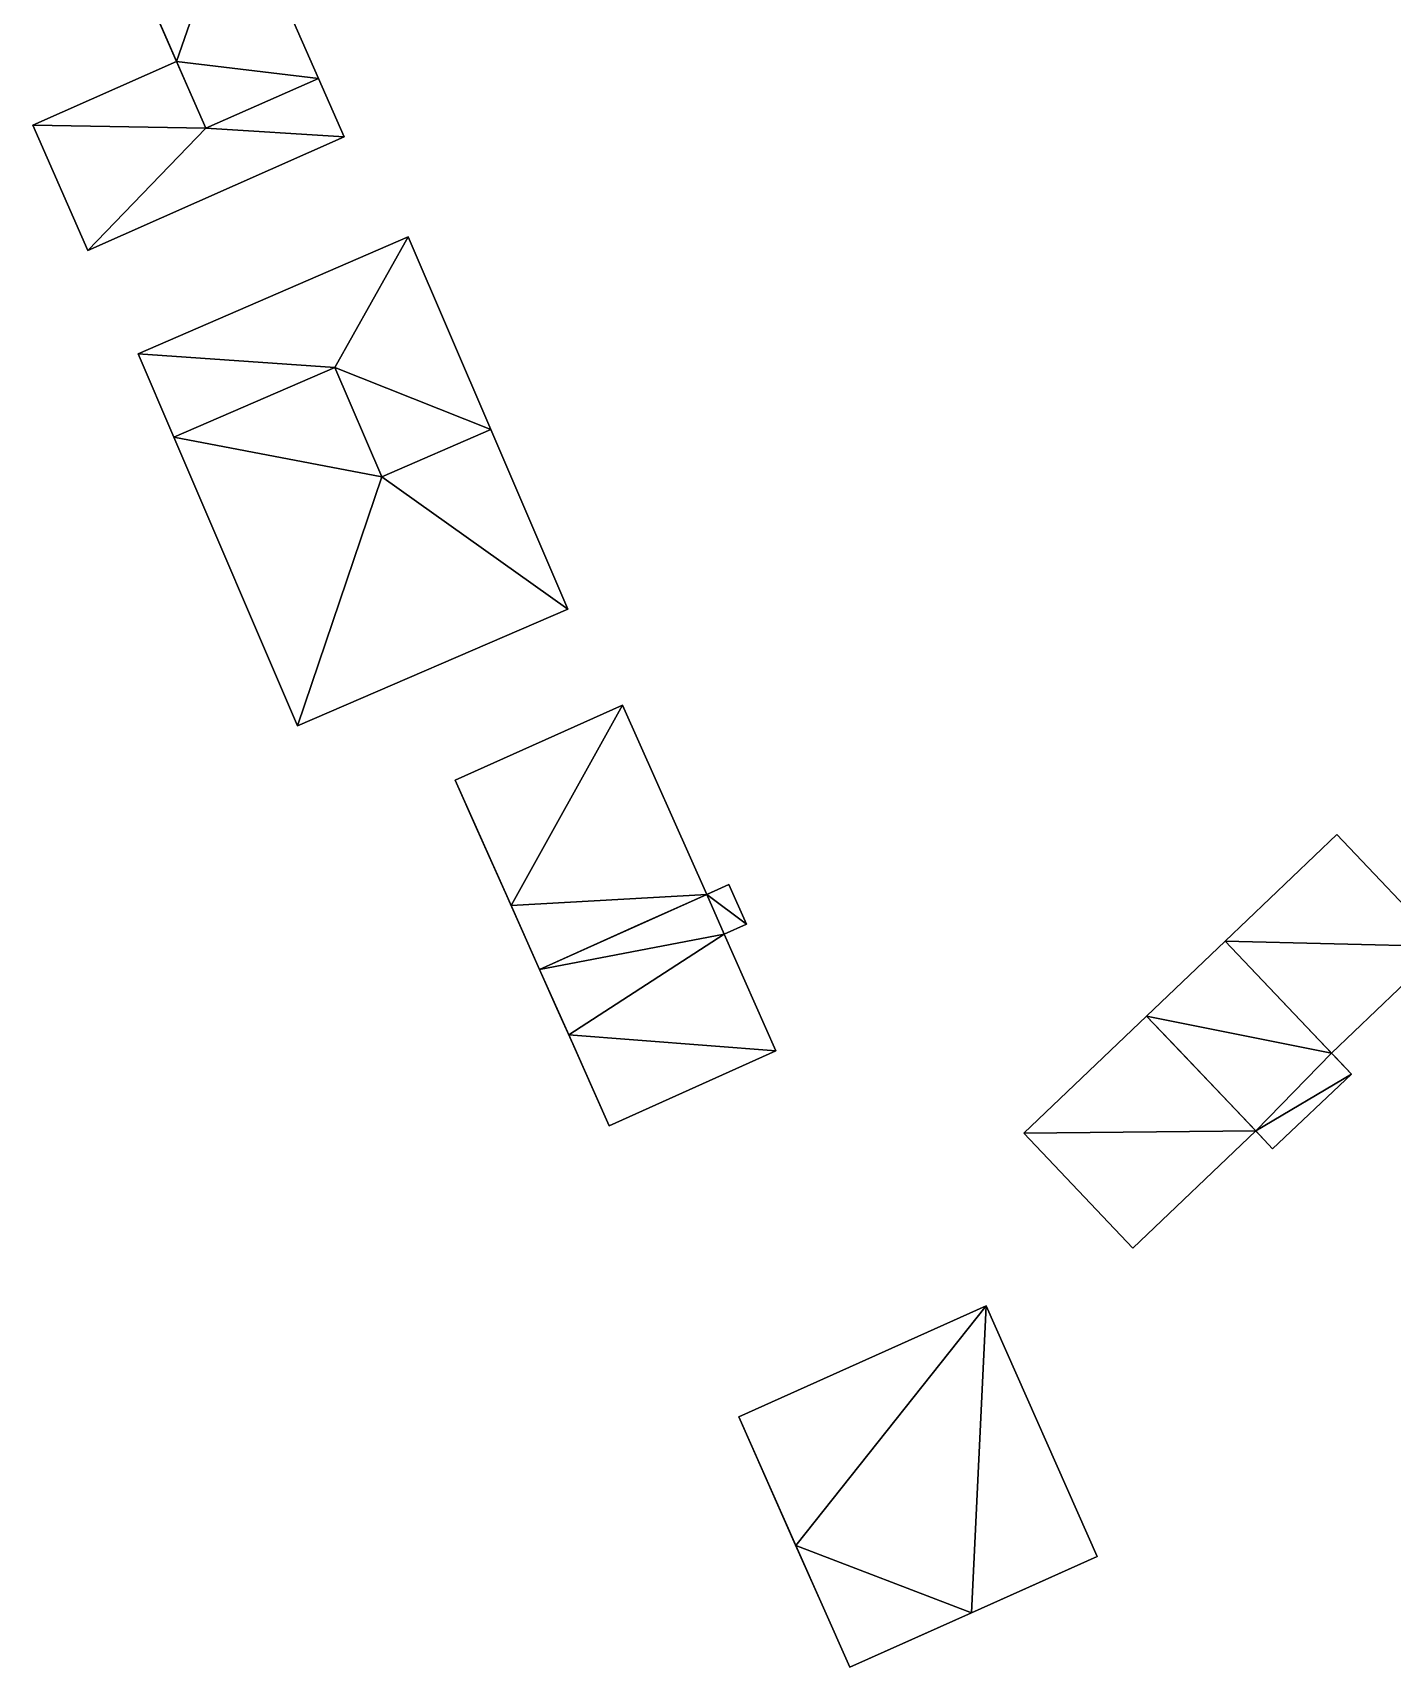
# Model space of a CAD drawing. Extents: x -170 to 170, y -225 to 164.
# Drawn here: x -85.3 to 19.9, y -224.7 to -98.2 of the extents above; entities that cross this region are included whole.
import ezdxf

# ---------------------------------------------------------------- set-up
doc = ezdxf.new("R2010")
doc.units = 0
doc.layers.add('OBSTRUCTIONS', color=7, linetype='CONTINUOUS')

msp = doc.modelspace()

# ---------------------------------------------------------------- meshes
at = {"layer": 'OBSTRUCTIONS'}
mesh = msp.add_polyface(dxfattribs=at)
corners = [(-71.91, -105.62, 25.75), (-78.29, -91.07, 25.75), (-73.51, -101.98, 18.95), (-75.1, -98.35, 18.95), (-76.7, -94.71, 18.95), (-73.51, -101.98, 12.15), (-75.1, -98.35, 12.15), (-76.7, -94.71, 12.15), (-73.51, -101.98, 5.35), (-75.1, -98.35, 5.35), (-76.7, -94.71, 5.35), (-71.91, -105.62, -1.45), (-78.29, -91.07, -1.45), (-74.18, -100.44, 25.75), (-74.18, -100.44, -1.45), (-78.29, -91.07, -1.45), (-69.59, -87.22, -1.45), (-71.91, -105.62, -1.45), (-74.18, -100.44, -1.45), (-63.2, -101.76, -1.45), (-78.29, -91.07, 25.75), (-74.18, -100.44, 25.75), (-71.91, -105.62, 25.75), (-69.59, -87.22, 25.75), (-63.2, -101.76, 25.75), (-78.29, -91.07, 25.75), (-69.59, -87.22, 25.75), (-78.29, -91.07, -1.45), (-69.59, -87.22, -1.45), (-69.59, -87.22, 25.75), (-63.2, -101.76, 25.75), (-69.59, -87.22, -1.45), (-63.2, -101.76, -1.45), (-63.2, -101.76, 25.75), (-71.91, -105.62, 25.75), (-63.2, -101.76, -1.45), (-71.91, -105.62, -1.45)]
mesh.append_faces([[corners[k] for k in face] for face in [(6, 5, 2, 3), (7, 6, 3, 4), (9, 8, 5, 6), (10, 9, 6, 7), (2, 5, 0, 0), (11, 0, 5, 5), (13, 2, 0, 0), (1, 4, 3, 13), (3, 2, 13, 13), (7, 4, 1, 1), (14, 11, 8, 8), (5, 8, 11, 11), (9, 14, 8, 8), (7, 12, 10, 10), (14, 9, 10, 10), (10, 12, 14, 14), (1, 12, 7, 7), (18, 15, 16, 16), (17, 18, 19, 19), (16, 19, 18, 18), (21, 22, 24, 24), (20, 21, 23, 23), (24, 23, 21, 21), (26, 28, 27, 25), (30, 32, 31, 29), (34, 36, 35, 33)]])
mesh = msp.add_polyface(dxfattribs=at)
corners = [(-61.22, -106.27, 17.92), (-81.06, -115.07, 17.92), (-61.22, -106.27, -1.45), (-81.06, -115.07, -1.45), (-81.06, -115.07, -1.45), (-85.31, -105.38, -1.45), (-61.22, -106.27, -1.45), (-63.2, -101.76, -1.45), (-71.91, -105.62, -1.45), (-74.18, -100.44, -1.45), (-81.06, -115.07, 17.92), (-61.22, -106.27, 17.92), (-85.31, -105.38, 17.92), (-74.18, -100.44, 17.92), (-71.91, -105.62, 17.92), (-63.2, -101.76, 17.92), (-81.06, -115.07, 17.92), (-85.31, -105.38, 17.92), (-81.06, -115.07, -1.45), (-85.31, -105.38, -1.45), (-85.31, -105.38, 17.92), (-74.18, -100.44, 17.92), (-85.31, -105.38, -1.45), (-74.18, -100.44, -1.45), (-74.18, -100.44, 17.92), (-71.91, -105.62, 17.92), (-74.18, -100.44, -1.45), (-71.91, -105.62, -1.45), (-71.91, -105.62, 17.92), (-63.2, -101.76, 17.92), (-71.91, -105.62, -1.45), (-63.2, -101.76, -1.45), (-63.2, -101.76, 17.92), (-61.22, -106.27, 17.92), (-63.2, -101.76, -1.45), (-61.22, -106.27, -1.45)]
mesh.append_faces([[corners[k] for k in face] for face in [(1, 0, 2, 3), (6, 7, 8, 8), (5, 4, 8, 8), (6, 8, 4, 4), (9, 5, 8, 8), (12, 14, 10, 10), (11, 10, 14, 14), (13, 14, 12, 12), (11, 14, 15, 15), (17, 16, 18, 19), (21, 20, 22, 23), (25, 24, 26, 27), (29, 28, 30, 31), (33, 32, 34, 35)]])
mesh = msp.add_polyface(dxfattribs=at)
corners = [(-49.87, -128.94, 23.31), (-56.26, -114.03, 23.31), (-49.87, -128.94, -1.45), (-56.26, -114.03, -1.45), (-56.26, -114.03, -1.45), (-77.16, -123.07, -1.45), (-49.87, -128.94, -1.45), (-58.31, -132.59, -1.45), (-61.93, -124.14, -1.45), (-74.4, -129.53, -1.45), (-56.26, -114.03, 23.31), (-49.87, -128.94, 23.31), (-77.16, -123.07, 23.31), (-74.4, -129.53, 23.31), (-61.93, -124.14, 23.31), (-58.31, -132.59, 23.31), (-56.26, -114.03, 23.31), (-77.16, -123.07, 23.31), (-56.26, -114.03, -1.45), (-77.16, -123.07, -1.45), (-77.16, -123.07, 23.31), (-74.4, -129.53, 23.31), (-77.16, -123.07, -1.45), (-74.4, -129.53, -1.45), (-74.4, -129.53, 23.31), (-61.93, -124.14, 23.31), (-74.4, -129.53, -1.45), (-61.93, -124.14, -1.45), (-61.93, -124.14, 23.31), (-58.31, -132.59, 23.31), (-61.93, -124.14, -1.45), (-58.31, -132.59, -1.45), (-58.31, -132.59, 23.31), (-49.87, -128.94, 23.31), (-58.31, -132.59, -1.45), (-49.87, -128.94, -1.45)]
mesh.append_faces([[corners[k] for k in face] for face in [(1, 0, 2, 3), (6, 8, 4, 4), (5, 4, 8, 8), (7, 8, 6, 6), (5, 8, 9, 9), (12, 13, 14, 14), (11, 10, 14, 14), (12, 14, 10, 10), (15, 11, 14, 14), (17, 16, 18, 19), (21, 20, 22, 23), (25, 24, 26, 27), (29, 28, 30, 31), (33, 32, 34, 35)]])
mesh = msp.add_polyface(dxfattribs=at)
corners = [(-49.87, -128.94, 33.91), (-43.91, -142.83, 33.91), (-49.87, -128.94, -1.45), (-43.91, -142.83, -1.45), (-43.91, -142.83, -1.45), (-64.82, -151.87, -1.45), (-49.87, -128.94, -1.45), (-58.31, -132.59, -1.45), (-61.93, -124.14, -1.45), (-74.4, -129.53, -1.45), (-43.91, -142.83, 33.91), (-49.87, -128.94, 33.91), (-64.82, -151.87, 33.91), (-74.4, -129.53, 33.91), (-61.93, -124.14, 33.91), (-58.31, -132.59, 33.91), (-43.91, -142.83, 33.91), (-64.82, -151.87, 33.91), (-43.91, -142.83, -1.45), (-64.82, -151.87, -1.45), (-64.82, -151.87, 33.91), (-74.4, -129.53, 33.91), (-64.82, -151.87, -1.45), (-74.4, -129.53, -1.45), (-74.4, -129.53, 33.91), (-61.93, -124.14, 33.91), (-74.4, -129.53, -1.45), (-61.93, -124.14, -1.45), (-61.93, -124.14, 33.91), (-58.31, -132.59, 33.91), (-61.93, -124.14, -1.45), (-58.31, -132.59, -1.45), (-58.31, -132.59, 33.91), (-49.87, -128.94, 33.91), (-58.31, -132.59, -1.45), (-49.87, -128.94, -1.45)]
mesh.append_faces([[corners[k] for k in face] for face in [(1, 3, 2, 0), (4, 5, 7, 7), (9, 7, 5, 5), (6, 4, 7, 7), (9, 8, 7, 7), (13, 15, 14, 14), (10, 15, 12, 12), (13, 12, 15, 15), (11, 15, 10, 10), (17, 19, 18, 16), (21, 23, 22, 20), (25, 27, 26, 24), (29, 31, 30, 28), (33, 35, 34, 32)]])
mesh = msp.add_polyface(dxfattribs=at)
corners = [(-46.1, -170.72, 37.83), (-52.62, -156.08, 37.83), (-47.73, -167.06, 28.01), (-49.36, -163.4, 28.01), (-50.99, -159.74, 28.01), (-47.73, -167.06, 18.19), (-49.36, -163.4, 18.19), (-50.99, -159.74, 18.19), (-47.73, -167.06, 8.37), (-49.36, -163.4, 8.37), (-50.99, -159.74, 8.37), (-46.1, -170.72, -1.45), (-52.62, -156.08, -1.45), (-48.3, -165.77, 37.83), (-48.3, -165.77, -1.45), (-52.62, -156.08, -1.45), (-39.68, -150.26, -1.45), (-46.1, -170.72, -1.45), (-48.3, -165.77, -1.45), (-33.16, -164.91, -1.45), (-52.62, -156.08, 37.83), (-48.3, -165.77, 37.83), (-46.1, -170.72, 37.83), (-39.68, -150.26, 37.83), (-33.16, -164.91, 37.83), (-52.62, -156.08, 37.83), (-39.68, -150.26, 37.83), (-52.62, -156.08, -1.45), (-39.68, -150.26, -1.45), (-39.68, -150.26, 37.83), (-33.16, -164.91, 37.83), (-39.68, -150.26, -1.45), (-33.16, -164.91, -1.45), (-33.16, -164.91, 37.83), (-46.1, -170.72, 37.83), (-33.16, -164.91, -1.45), (-46.1, -170.72, -1.45)]
mesh.append_faces([[corners[k] for k in face] for face in [(6, 5, 2, 3), (7, 6, 3, 4), (9, 8, 5, 6), (10, 9, 6, 7), (2, 5, 0, 0), (11, 0, 5, 5), (13, 2, 0, 0), (1, 4, 3, 13), (3, 2, 13, 13), (7, 4, 1, 1), (14, 11, 8, 8), (5, 8, 11, 11), (9, 14, 8, 8), (7, 12, 10, 10), (14, 9, 10, 10), (10, 12, 14, 14), (1, 12, 7, 7), (18, 15, 16, 16), (17, 18, 19, 19), (16, 19, 18, 18), (21, 22, 24, 24), (20, 21, 23, 23), (24, 23, 21, 21), (26, 28, 27, 25), (30, 32, 31, 29), (34, 36, 35, 33)]])
mesh = msp.add_polyface(dxfattribs=at)
corners = [(15.19, -177.2, 12.51), (23.83, -168.95, 12.51), (15.19, -177.2, -1.45), (23.83, -168.95, -1.45), (23.83, -168.95, -1.45), (15.59, -160.28, -1.45), (15.19, -177.2, -1.45), (6.95, -168.52, -1.45), (23.83, -168.95, 12.51), (15.19, -177.2, 12.51), (15.59, -160.28, 12.51), (6.95, -168.52, 12.51), (23.83, -168.95, 12.51), (15.59, -160.28, 12.51), (23.83, -168.95, -1.45), (15.59, -160.28, -1.45), (15.59, -160.28, 12.51), (6.95, -168.52, 12.51), (15.59, -160.28, -1.45), (6.95, -168.52, -1.45), (6.95, -168.52, 12.51), (15.19, -177.2, 12.51), (6.95, -168.52, -1.45), (15.19, -177.2, -1.45)]
mesh.append_faces([[corners[k] for k in face] for face in [(1, 0, 2, 3), (4, 7, 5, 5), (7, 4, 6, 6), (11, 9, 8, 8), (8, 10, 11, 11), (13, 12, 14, 15), (17, 16, 18, 19), (21, 20, 22, 23)]])
mesh = msp.add_polyface(dxfattribs=at)
corners = [(-40.7, -182.81, 31.15), (-27.8, -177.01, 31.15), (-40.7, -182.81, -1.45), (-27.8, -177.01, -1.45), (-27.8, -177.01, -1.45), (-31.81, -167.98, -1.45), (-40.7, -182.81, -1.45), (-46.1, -170.72, -1.45), (-43.84, -175.78, -1.45), (-31.46, -164.14, -1.45), (-33.16, -164.91, -1.45), (-30.09, -167.21, -1.45), (-27.8, -177.01, 31.15), (-40.7, -182.81, 31.15), (-31.81, -167.98, 31.15), (-30.09, -167.21, 31.15), (-31.46, -164.14, 31.15), (-46.1, -170.72, 31.15), (-33.16, -164.91, 31.15), (-43.84, -175.78, 31.15), (-27.8, -177.01, 31.15), (-31.81, -167.98, 31.15), (-27.8, -177.01, -1.45), (-31.81, -167.98, -1.45), (-31.81, -167.98, 31.15), (-30.09, -167.21, 31.15), (-31.81, -167.98, -1.45), (-30.09, -167.21, -1.45), (-30.09, -167.21, 31.15), (-31.46, -164.14, 31.15), (-30.09, -167.21, -1.45), (-31.46, -164.14, -1.45), (-31.46, -164.14, 31.15), (-46.1, -170.72, 31.15), (-35.12, -165.79, 23), (-38.78, -167.43, 23), (-42.44, -169.07, 23), (-35.12, -165.79, 14.85), (-38.78, -167.43, 14.85), (-42.44, -169.07, 14.85), (-35.12, -165.79, 6.7), (-38.78, -167.43, 6.7), (-42.44, -169.07, 6.7), (-31.46, -164.14, -1.45), (-46.1, -170.72, -1.45), (-33.16, -164.91, -1.45), (-33.16, -164.91, 31.15), (-32.31, -164.53, 23), (-32.31, -164.53, 14.85), (-32.31, -164.53, 6.7), (-46.1, -170.72, 31.15), (-40.7, -182.81, 31.15), (-44.75, -173.74, 23), (-43.4, -176.76, 23), (-42.05, -179.79, 23), (-44.75, -173.74, 14.85), (-43.4, -176.76, 14.85), (-42.05, -179.79, 14.85), (-44.75, -173.74, 6.7), (-43.4, -176.76, 6.7), (-42.05, -179.79, 6.7), (-46.1, -170.72, -1.45), (-40.7, -182.81, -1.45), (-43.84, -175.78, -1.45), (-43.84, -175.78, 31.15)]
mesh.append_faces([[corners[k] for k in face] for face in [(1, 0, 2, 3), (11, 10, 9, 9), (10, 11, 5, 5), (5, 7, 10, 10), (5, 4, 8, 8), (8, 4, 6, 6), (7, 5, 8, 8), (14, 19, 12, 12), (19, 13, 12, 12), (14, 17, 19, 19), (15, 16, 18, 18), (18, 14, 15, 15), (17, 14, 18, 18), (21, 20, 22, 23), (25, 24, 26, 27), (29, 28, 30, 31), (38, 35, 34, 37), (39, 36, 35, 38), (41, 38, 37, 40), (42, 39, 38, 41), (47, 46, 32, 32), (34, 46, 47, 47), (32, 48, 47, 47), (48, 32, 43, 43), (34, 47, 48, 37), (33, 46, 35, 36), (34, 35, 46, 46), (39, 33, 36, 36), (49, 40, 37, 48), (49, 43, 45, 45), (43, 49, 48, 48), (45, 40, 49, 49), (42, 41, 44, 44), (45, 41, 40, 40), (39, 42, 44, 44), (41, 45, 44, 44), (33, 39, 44, 44), (56, 53, 52, 55), (57, 54, 53, 56), (59, 56, 55, 58), (60, 57, 56, 59), (52, 50, 55, 55), (61, 55, 50, 50), (64, 50, 52, 52), (51, 64, 53, 54), (53, 64, 52, 52), (57, 51, 54, 54), (63, 58, 61, 61), (55, 61, 58, 58), (59, 58, 63, 63), (57, 60, 62, 62), (63, 60, 59, 59), (60, 63, 62, 62), (51, 57, 62, 62)]])
mesh = msp.add_polyface(dxfattribs=at)
corners = [(6.95, -168.52, 13.13), (0.88, -174.32, 13.13), (6.95, -168.52, -1.45), (0.88, -174.32, -1.45), (0.88, -174.32, -1.45), (9.32, -183.21, -1.45), (10.63, -184.61, -1.45), (6.95, -168.52, -1.45), (16.72, -178.81, -1.45), (15.19, -177.2, -1.45), (0.88, -174.32, 13.13), (6.95, -168.52, 13.13), (10.63, -184.61, 13.13), (9.32, -183.21, 13.13), (16.72, -178.81, 13.13), (15.19, -177.2, 13.13), (0.88, -174.32, 13.13), (10.63, -184.61, 13.13), (3.32, -176.89, 9.48), (5.76, -179.46, 9.48), (8.2, -182.03, 9.48), (3.32, -176.89, 5.84), (5.76, -179.46, 5.84), (8.2, -182.03, 5.84), (3.32, -176.89, 2.19), (5.76, -179.46, 2.19), (8.2, -182.03, 2.19), (0.88, -174.32, -1.45), (10.63, -184.61, -1.45), (9.32, -183.21, -1.45), (9.32, -183.21, 13.13), (9.97, -183.91, 9.48), (9.97, -183.91, 5.84), (9.97, -183.91, 2.19), (10.63, -184.61, 13.13), (16.72, -178.81, 13.13), (10.63, -184.61, -1.45), (16.72, -178.81, -1.45), (16.72, -178.81, 13.13), (6.95, -168.52, 13.13), (14.28, -176.24, 9.48), (11.83, -173.67, 9.48), (9.39, -171.09, 9.48), (14.28, -176.24, 5.84), (11.83, -173.67, 5.84), (9.39, -171.09, 5.84), (14.28, -176.24, 2.19), (11.83, -173.67, 2.19), (9.39, -171.09, 2.19), (16.72, -178.81, -1.45), (6.95, -168.52, -1.45), (15.19, -177.2, -1.45), (15.19, -177.2, 13.13), (15.95, -178, 9.48), (15.95, -178, 5.84), (15.95, -178, 2.19)]
mesh.append_faces([[corners[k] for k in face] for face in [(1, 0, 2, 3), (9, 4, 7, 7), (5, 4, 9, 9), (8, 6, 5, 5), (9, 8, 5, 5), (14, 13, 12, 12), (15, 13, 14, 14), (11, 10, 15, 15), (13, 15, 10, 10), (22, 19, 18, 21), (23, 20, 19, 22), (25, 22, 21, 24), (26, 23, 22, 25), (19, 16, 18, 18), (21, 18, 16, 16), (21, 16, 27, 27), (30, 16, 19, 19), (31, 17, 30, 30), (30, 20, 31, 31), (31, 20, 23, 32), (20, 30, 19, 19), (32, 17, 31, 31), (27, 29, 25, 24), (27, 24, 21, 21), (26, 33, 32, 23), (28, 33, 29, 29), (26, 29, 33, 33), (32, 33, 28, 28), (29, 26, 25, 25), (17, 32, 28, 28), (35, 34, 36, 37), (44, 41, 40, 43), (45, 42, 41, 44), (47, 44, 43, 46), (48, 45, 44, 47), (53, 52, 38, 38), (40, 52, 53, 53), (38, 54, 53, 53), (54, 38, 49, 49), (40, 53, 54, 43), (39, 52, 41, 42), (40, 41, 52, 52), (45, 39, 42, 42), (55, 46, 43, 54), (55, 49, 51, 51), (49, 55, 54, 54), (51, 46, 55, 55), (48, 47, 50, 50), (51, 47, 46, 46), (45, 48, 50, 50), (47, 51, 50, 50), (39, 45, 50, 50)]])
mesh = msp.add_polyface(dxfattribs=at)
corners = [(9.32, -183.21, 12), (0.88, -174.32, 12), (9.32, -183.21, -1.45), (0.88, -174.32, -1.45), (0.88, -174.32, -1.45), (-8.62, -183.39, -1.45), (9.32, -183.21, -1.45), (-0.19, -192.28, -1.45), (0.88, -174.32, 12), (9.32, -183.21, 12), (-8.62, -183.39, 12), (-0.19, -192.28, 12), (0.88, -174.32, 12), (-8.62, -183.39, 12), (0.88, -174.32, -1.45), (-8.62, -183.39, -1.45), (-8.62, -183.39, 12), (-0.19, -192.28, 12), (-8.62, -183.39, -1.45), (-0.19, -192.28, -1.45), (-0.19, -192.28, 12), (9.32, -183.21, 12), (-0.19, -192.28, -1.45), (9.32, -183.21, -1.45)]
mesh.append_faces([[corners[k] for k in face] for face in [(1, 0, 2, 3), (6, 7, 5, 5), (5, 4, 6, 6), (10, 9, 8, 8), (9, 10, 11, 11), (13, 12, 14, 15), (17, 16, 18, 19), (21, 20, 22, 23)]])
mesh = msp.add_polyface(dxfattribs=at)
corners = [(-30.68, -205.33, 30.72), (-11.54, -196.76, 30.72), (-30.68, -205.33, -1.45), (-11.54, -196.76, -1.45), (-11.54, -196.76, -1.45), (-2.94, -216.16, -1.45), (-30.68, -205.33, -1.45), (-22.08, -224.72, -1.45), (-26.26, -215.29, -1.45), (-12.66, -220.51, -1.45), (-11.54, -196.76, 30.72), (-30.68, -205.33, 30.72), (-2.94, -216.16, 30.72), (-22.08, -224.72, 30.72), (-12.66, -220.51, 30.72), (-26.26, -215.29, 30.72), (-11.54, -196.76, 30.72), (-2.94, -216.16, 30.72), (-11.54, -196.76, -1.45), (-2.94, -216.16, -1.45), (-2.94, -216.16, 30.72), (-22.08, -224.72, 30.72), (-7.72, -218.3, 22.68), (-12.66, -220.51, 22.68), (-17.29, -222.58, 22.68), (-7.72, -218.3, 14.63), (-12.66, -220.51, 14.63), (-17.29, -222.58, 14.63), (-7.72, -218.3, 6.59), (-12.66, -220.51, 6.59), (-17.29, -222.58, 6.59), (-2.94, -216.16, -1.45), (-22.08, -224.72, -1.45), (-12.66, -220.51, -1.45), (-12.66, -220.51, 30.72), (-22.08, -224.72, 30.72), (-30.68, -205.33, 30.72), (-24.23, -219.88, 22.68), (-26.38, -215.03, 22.68), (-28.53, -210.18, 22.68), (-24.23, -219.88, 14.63), (-26.38, -215.03, 14.63), (-28.53, -210.18, 14.63), (-24.23, -219.88, 6.59), (-26.38, -215.03, 6.59), (-28.53, -210.18, 6.59), (-22.08, -224.72, -1.45), (-30.68, -205.33, -1.45), (-26.26, -215.29, -1.45), (-26.26, -215.29, 30.72)]
mesh.append_faces([[corners[k] for k in face] for face in [(1, 3, 2, 0), (6, 4, 8, 8), (9, 8, 4, 4), (8, 9, 7, 7), (4, 5, 9, 9), (10, 14, 12, 12), (15, 13, 14, 14), (11, 15, 10, 10), (14, 10, 15, 15), (17, 19, 18, 16), (26, 25, 22, 23), (27, 26, 23, 24), (29, 28, 25, 26), (30, 29, 26, 27), (22, 25, 20, 20), (31, 20, 25, 25), (34, 23, 22, 20), (24, 34, 21, 21), (34, 24, 23, 23), (27, 24, 21, 21), (31, 28, 29, 33), (25, 28, 31, 31), (27, 32, 30, 30), (33, 29, 30, 30), (30, 32, 33, 33), (21, 32, 27, 27), (41, 40, 37, 38), (42, 41, 38, 39), (44, 43, 40, 41), (45, 44, 41, 42), (37, 40, 35, 35), (46, 35, 40, 40), (49, 37, 35, 35), (36, 39, 38, 49), (38, 37, 49, 49), (42, 39, 36, 36), (48, 46, 43, 43), (40, 43, 46, 46), (44, 48, 43, 43), (42, 47, 45, 45), (48, 44, 45, 45), (45, 47, 48, 48), (36, 47, 42, 42)]])

doc.saveas('drawing.dxf')
